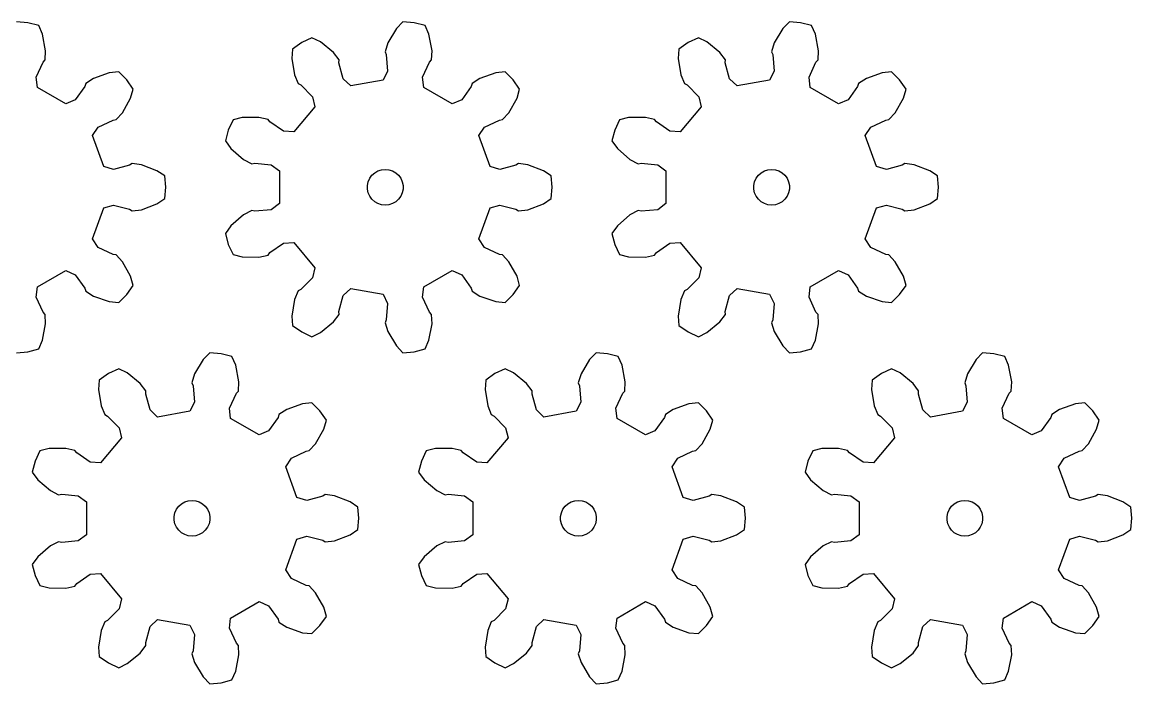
# Model space of a CAD drawing. Extents: x 0 to 189, y 0 to 222.
# Drawn here: x 96.4 to 189.5, y 0 to 55.5 of the extents above; entities that cross this region are included whole.
import ezdxf

# ---------------------------------------------------------------- set-up
doc = ezdxf.new("R2010")
doc.units = 0

msp = doc.modelspace()

# ---------------------------------------------------------------- linework, layer by layer
for p, q in [((96.867, 55.419), (95.924, 55.501)), ((97.782, 55.174), (96.867, 55.419)), ((98.105, 54.45), (97.782, 55.174)), ((127.785, 54.932), (127.069, 53.728)), ((128.336, 55.501), (127.785, 54.932)), ((129.279, 55.419), (128.336, 55.501)), ((130.193, 55.174), (129.279, 55.419)), ((130.516, 54.45), (130.193, 55.174)), ((160.196, 54.932), (159.481, 53.728)), ((160.747, 55.501), (160.196, 54.932)), ((161.691, 55.419), (160.747, 55.501)), ((162.605, 55.174), (161.691, 55.419)), ((162.928, 54.45), (162.605, 55.174)), ((98.365, 53.074), (98.105, 54.45)), ((120.702, 54.155), (119.844, 53.755)), ((121.415, 53.809), (120.702, 54.155)), ((130.777, 53.074), (130.516, 54.45)), ((153.114, 54.155), (152.256, 53.755)), ((153.826, 53.809), (153.114, 54.155)), ((163.189, 53.074), (162.928, 54.45)), ((98.33, 52.294), (98.365, 53.074)), ((119.069, 53.212), (119.012, 52.422)), ((119.844, 53.755), (119.069, 53.212)), ((122.499, 52.922), (121.415, 53.809)), ((127.069, 53.728), (126.836, 52.982)), ((130.742, 52.294), (130.777, 53.074)), ((151.48, 53.212), (151.424, 52.422)), ((152.256, 53.755), (151.48, 53.212)), ((154.911, 52.922), (153.826, 53.809)), ((159.481, 53.728), (159.247, 52.982)), ((163.153, 52.294), (163.189, 53.074)), ((98.153, 52.102), (98.33, 52.294)), ((119.012, 52.422), (119.238, 51.039)), ((122.973, 52.301), (122.499, 52.922)), ((122.961, 52.041), (122.973, 52.301)), ((126.836, 52.982), (126.936, 52.741)), ((126.936, 52.741), (127.048, 51.365)), ((130.565, 52.102), (130.742, 52.294)), ((151.424, 52.422), (151.65, 51.039)), ((155.385, 52.301), (154.911, 52.922)), ((155.373, 52.041), (155.385, 52.301)), ((159.247, 52.982), (159.348, 52.741)), ((159.348, 52.741), (159.46, 51.365)), ((162.976, 52.102), (163.153, 52.294)), ((97.577, 50.847), (98.153, 52.102)), ((103.706, 51.216), (102.384, 50.754)), ((104.495, 51.298), (103.706, 51.216)), ((105.164, 50.629), (104.495, 51.298)), ((123.327, 50.709), (122.961, 52.041)), ((127.048, 51.365), (126.663, 50.593)), ((129.988, 50.847), (130.565, 52.102)), ((136.118, 51.216), (134.796, 50.754)), ((136.906, 51.298), (136.118, 51.216)), ((137.576, 50.629), (136.906, 51.298)), ((155.738, 50.709), (155.373, 52.041)), ((159.46, 51.365), (159.074, 50.593)), ((162.4, 50.847), (162.976, 52.102)), ((168.53, 51.216), (167.208, 50.754)), ((169.318, 51.298), (168.53, 51.216)), ((169.987, 50.629), (169.318, 51.298)), ((97.675, 49.989), (97.577, 50.847)), ((101.726, 50.333), (101.648, 50.084)), ((102.384, 50.754), (101.726, 50.333)), ((105.707, 49.853), (105.164, 50.629)), ((119.238, 51.039), (119.539, 50.318)), ((119.539, 50.318), (119.77, 50.198)), ((123.953, 50.115), (123.327, 50.709)), ((126.663, 50.593), (123.953, 50.115)), ((130.087, 49.989), (129.988, 50.847)), ((134.138, 50.333), (134.06, 50.084)), ((134.796, 50.754), (134.138, 50.333)), ((138.119, 49.853), (137.576, 50.629)), ((151.65, 51.039), (151.95, 50.318)), ((151.95, 50.318), (152.182, 50.198)), ((156.365, 50.115), (155.738, 50.709)), ((159.074, 50.593), (156.365, 50.115)), ((162.498, 49.989), (162.4, 50.847)), ((166.55, 50.333), (166.472, 50.084)), ((167.208, 50.754), (166.55, 50.333)), ((170.53, 49.853), (169.987, 50.629)), ((100.058, 48.614), (97.675, 49.989)), ((101.648, 50.084), (100.85, 48.957)), ((105.489, 49.091), (105.707, 49.853)), ((119.77, 50.198), (120.741, 49.216)), ((132.47, 48.614), (130.087, 49.989)), ((134.06, 50.084), (133.261, 48.957)), ((137.901, 49.091), (138.119, 49.853)), ((152.182, 50.198), (153.153, 49.216)), ((164.881, 48.614), (162.498, 49.989)), ((166.472, 50.084), (165.673, 48.957)), ((170.313, 49.091), (170.53, 49.853)), ((100.85, 48.957), (100.058, 48.614)), ((104.804, 47.869), (105.489, 49.091)), ((120.741, 49.216), (120.942, 48.377)), ((133.261, 48.957), (132.47, 48.614)), ((137.216, 47.869), (137.901, 49.091)), ((153.153, 49.216), (153.354, 48.377)), ((165.673, 48.957), (164.881, 48.614)), ((169.628, 47.869), (170.313, 49.091)), ((104.276, 47.294), (104.804, 47.869)), ((116.255, 47.485), (114.855, 47.467)), ((117.018, 47.314), (116.255, 47.485)), ((120.942, 48.377), (119.173, 46.269)), ((136.687, 47.294), (137.216, 47.869)), ((148.667, 47.485), (147.266, 47.467)), ((149.429, 47.314), (148.667, 47.485)), ((153.354, 48.377), (151.585, 46.269)), ((169.099, 47.294), (169.628, 47.869)), ((102.293, 45.95), (102.769, 46.67)), ((102.769, 46.67), (104.017, 47.261)), ((104.017, 47.261), (104.276, 47.294)), ((114.086, 47.274), (113.686, 46.416)), ((114.855, 47.467), (114.086, 47.274)), ((117.176, 47.107), (117.018, 47.314)), ((118.312, 46.321), (117.176, 47.107)), ((134.705, 45.95), (135.18, 46.67)), ((135.18, 46.67), (136.428, 47.261)), ((136.428, 47.261), (136.687, 47.294)), ((146.498, 47.274), (146.098, 46.416)), ((147.266, 47.467), (146.498, 47.274)), ((149.588, 47.107), (149.429, 47.314)), ((150.724, 46.321), (149.588, 47.107)), ((167.116, 45.95), (167.592, 46.67)), ((167.592, 46.67), (168.84, 47.261)), ((168.84, 47.261), (169.099, 47.294)), ((103.234, 43.365), (102.293, 45.95)), ((113.686, 46.416), (113.441, 45.502)), ((119.173, 46.269), (118.312, 46.321)), ((135.646, 43.365), (134.705, 45.95)), ((146.098, 46.416), (145.852, 45.502)), ((151.585, 46.269), (150.724, 46.321)), ((168.057, 43.365), (167.116, 45.95)), ((113.441, 45.502), (113.906, 44.86)), ((113.906, 44.86), (114.968, 43.946)), ((145.852, 45.502), (146.318, 44.86)), ((146.318, 44.86), (147.379, 43.946)), ((114.968, 43.946), (115.661, 43.587)), ((147.379, 43.946), (148.073, 43.587)), ((104.061, 43.119), (103.234, 43.365)), ((105.397, 43.469), (104.061, 43.119)), ((105.617, 43.609), (105.397, 43.469)), ((106.392, 43.509), (105.617, 43.609)), ((107.702, 43.013), (106.392, 43.509)), ((108.358, 42.569), (107.702, 43.013)), ((115.661, 43.587), (115.916, 43.644)), ((115.916, 43.644), (117.291, 43.516)), ((117.291, 43.516), (117.984, 43.002)), ((117.984, 43.002), (117.984, 40.25)), ((125.732, 42.63), (125.965, 42.84)), ((125.965, 42.84), (126.237, 42.996)), ((126.237, 42.996), (126.535, 43.093)), ((126.535, 43.093), (126.847, 43.126)), ((126.847, 43.126), (127.159, 43.093)), ((127.159, 43.093), (127.457, 42.996)), ((127.457, 42.996), (127.729, 42.84)), ((127.729, 42.84), (127.962, 42.63)), ((136.473, 43.119), (135.646, 43.365)), ((137.809, 43.469), (136.473, 43.119)), ((138.029, 43.609), (137.809, 43.469)), ((138.803, 43.509), (138.029, 43.609)), ((140.113, 43.013), (138.803, 43.509)), ((140.77, 42.569), (140.113, 43.013)), ((148.073, 43.587), (148.328, 43.644)), ((148.328, 43.644), (149.702, 43.516)), ((149.702, 43.516), (150.396, 43.002)), ((150.396, 43.002), (150.396, 40.25)), ((158.144, 42.63), (158.377, 42.84)), ((158.377, 42.84), (158.648, 42.996)), ((158.648, 42.996), (158.947, 43.093)), ((158.947, 43.093), (159.259, 43.126)), ((159.259, 43.126), (159.57, 43.093)), ((159.57, 43.093), (159.869, 42.996)), ((159.869, 42.996), (160.14, 42.84)), ((160.14, 42.84), (160.373, 42.63)), ((168.884, 43.119), (168.057, 43.365)), ((170.22, 43.469), (168.884, 43.119)), ((170.44, 43.609), (170.22, 43.469)), ((171.215, 43.509), (170.44, 43.609)), ((172.525, 43.013), (171.215, 43.509)), ((173.182, 42.569), (172.525, 43.013)), ((108.441, 41.626), (108.358, 42.569)), ((125.355, 41.783), (125.42, 42.09)), ((125.42, 42.09), (125.548, 42.376)), ((125.548, 42.376), (125.732, 42.63)), ((127.962, 42.63), (128.146, 42.376)), ((128.146, 42.376), (128.273, 42.09)), ((128.273, 42.09), (128.339, 41.783)), ((140.852, 41.626), (140.77, 42.569)), ((157.767, 41.783), (157.832, 42.09)), ((157.832, 42.09), (157.959, 42.376)), ((157.959, 42.376), (158.144, 42.63)), ((160.373, 42.63), (160.558, 42.376)), ((160.558, 42.376), (160.685, 42.09)), ((160.685, 42.09), (160.75, 41.783)), ((173.264, 41.626), (173.182, 42.569)), ((108.358, 40.683), (108.441, 41.626)), ((125.355, 41.469), (125.355, 41.783)), ((125.42, 41.163), (125.355, 41.469)), ((125.548, 40.876), (125.42, 41.163)), ((128.273, 41.163), (128.146, 40.876)), ((128.339, 41.469), (128.273, 41.163)), ((128.339, 41.783), (128.339, 41.469)), ((140.77, 40.683), (140.852, 41.626)), ((157.767, 41.469), (157.767, 41.783)), ((157.832, 41.163), (157.767, 41.469)), ((157.959, 40.876), (157.832, 41.163)), ((160.685, 41.163), (160.558, 40.876)), ((160.75, 41.469), (160.685, 41.163)), ((160.75, 41.783), (160.75, 41.469)), ((173.182, 40.683), (173.264, 41.626)), ((103.234, 39.888), (104.061, 40.133)), ((104.061, 40.133), (105.397, 39.784)), ((106.392, 39.743), (107.702, 40.239)), ((107.702, 40.239), (108.358, 40.683)), ((117.984, 40.25), (117.291, 39.737)), ((125.732, 40.622), (125.548, 40.876)), ((125.965, 40.413), (125.732, 40.622)), ((126.237, 40.256), (125.965, 40.413)), ((126.535, 40.159), (126.237, 40.256)), ((126.847, 40.126), (126.535, 40.159)), ((127.159, 40.159), (126.847, 40.126)), ((127.457, 40.256), (127.159, 40.159)), ((127.729, 40.413), (127.457, 40.256)), ((127.962, 40.622), (127.729, 40.413)), ((128.146, 40.876), (127.962, 40.622)), ((135.646, 39.888), (136.473, 40.133)), ((136.473, 40.133), (137.809, 39.784)), ((138.803, 39.743), (140.113, 40.239)), ((140.113, 40.239), (140.77, 40.683)), ((150.396, 40.25), (149.702, 39.737)), ((158.144, 40.622), (157.959, 40.876)), ((158.377, 40.413), (158.144, 40.622)), ((158.648, 40.256), (158.377, 40.413)), ((158.947, 40.159), (158.648, 40.256)), ((159.259, 40.126), (158.947, 40.159)), ((159.57, 40.159), (159.259, 40.126)), ((159.869, 40.256), (159.57, 40.159)), ((160.14, 40.413), (159.869, 40.256)), ((160.373, 40.622), (160.14, 40.413)), ((160.558, 40.876), (160.373, 40.622)), ((168.057, 39.888), (168.884, 40.133)), ((168.884, 40.133), (170.22, 39.784)), ((171.215, 39.743), (172.525, 40.239)), ((172.525, 40.239), (173.182, 40.683)), ((102.293, 37.302), (103.234, 39.888)), ((105.397, 39.784), (105.617, 39.643)), ((105.617, 39.643), (106.392, 39.743)), ((114.968, 39.306), (113.906, 38.392)), ((115.661, 39.665), (114.968, 39.306)), ((115.916, 39.608), (115.661, 39.665)), ((117.291, 39.737), (115.916, 39.608)), ((134.705, 37.302), (135.646, 39.888)), ((137.809, 39.784), (138.029, 39.643)), ((138.029, 39.643), (138.803, 39.743)), ((147.379, 39.306), (146.318, 38.392)), ((148.073, 39.665), (147.379, 39.306)), ((148.328, 39.608), (148.073, 39.665)), ((149.702, 39.737), (148.328, 39.608)), ((167.116, 37.302), (168.057, 39.888)), ((170.22, 39.784), (170.44, 39.643)), ((170.44, 39.643), (171.215, 39.743)), ((113.906, 38.392), (113.441, 37.75)), ((146.318, 38.392), (145.852, 37.75)), ((102.769, 36.582), (102.293, 37.302)), ((113.441, 37.75), (113.686, 36.836)), ((135.18, 36.582), (134.705, 37.302)), ((145.852, 37.75), (146.098, 36.836)), ((167.592, 36.582), (167.116, 37.302)), ((104.017, 35.991), (102.769, 36.582)), ((113.686, 36.836), (114.086, 35.978)), ((117.176, 36.146), (118.312, 36.931)), ((118.312, 36.931), (119.173, 36.983)), ((119.173, 36.983), (120.942, 34.875)), ((136.428, 35.991), (135.18, 36.582)), ((146.098, 36.836), (146.498, 35.978)), ((149.588, 36.146), (150.724, 36.931)), ((150.724, 36.931), (151.585, 36.983)), ((151.585, 36.983), (153.354, 34.875)), ((168.84, 35.991), (167.592, 36.582)), ((104.276, 35.958), (104.017, 35.991)), ((104.804, 35.383), (104.276, 35.958)), ((105.489, 34.161), (104.804, 35.383)), ((114.086, 35.978), (114.855, 35.785)), ((114.855, 35.785), (116.255, 35.768)), ((116.255, 35.768), (117.018, 35.938)), ((117.018, 35.938), (117.176, 36.146)), ((136.687, 35.958), (136.428, 35.991)), ((137.216, 35.383), (136.687, 35.958)), ((137.901, 34.161), (137.216, 35.383)), ((146.498, 35.978), (147.266, 35.785)), ((147.266, 35.785), (148.667, 35.768)), ((148.667, 35.768), (149.429, 35.938)), ((149.429, 35.938), (149.588, 36.146)), ((169.099, 35.958), (168.84, 35.991)), ((169.628, 35.383), (169.099, 35.958)), ((170.313, 34.161), (169.628, 35.383)), ((97.675, 33.263), (100.058, 34.639)), ((100.058, 34.639), (100.85, 34.295)), ((120.942, 34.875), (120.741, 34.036)), ((130.087, 33.263), (132.47, 34.639)), ((132.47, 34.639), (133.261, 34.295)), ((153.354, 34.875), (153.153, 34.036)), ((162.498, 33.263), (164.881, 34.639)), ((164.881, 34.639), (165.673, 34.295)), ((100.85, 34.295), (101.648, 33.169)), ((105.707, 33.399), (105.489, 34.161)), ((120.741, 34.036), (119.77, 33.054)), ((133.261, 34.295), (134.06, 33.169)), ((138.119, 33.399), (137.901, 34.161)), ((153.153, 34.036), (152.182, 33.054)), ((165.673, 34.295), (166.472, 33.169)), ((170.53, 33.399), (170.313, 34.161)), ((97.577, 32.406), (97.675, 33.263)), ((101.648, 33.169), (101.726, 32.919)), ((101.726, 32.919), (102.384, 32.498)), ((104.495, 31.954), (105.164, 32.623)), ((105.164, 32.623), (105.707, 33.399)), ((119.539, 32.934), (119.238, 32.213)), ((119.77, 33.054), (119.539, 32.934)), ((123.327, 32.543), (123.953, 33.137)), ((123.953, 33.137), (126.663, 32.659)), ((126.663, 32.659), (127.048, 31.887)), ((129.988, 32.406), (130.087, 33.263)), ((134.06, 33.169), (134.138, 32.919)), ((134.138, 32.919), (134.796, 32.498)), ((136.906, 31.954), (137.576, 32.623)), ((137.576, 32.623), (138.119, 33.399)), ((151.95, 32.934), (151.65, 32.213)), ((152.182, 33.054), (151.95, 32.934)), ((155.738, 32.543), (156.365, 33.137)), ((156.365, 33.137), (159.074, 32.659)), ((159.074, 32.659), (159.46, 31.887)), ((162.4, 32.406), (162.498, 33.263)), ((166.472, 33.169), (166.55, 32.919)), ((166.55, 32.919), (167.208, 32.498)), ((169.318, 31.954), (169.987, 32.623)), ((169.987, 32.623), (170.53, 33.399)), ((98.153, 31.151), (97.577, 32.406)), ((102.384, 32.498), (103.706, 32.036)), ((103.706, 32.036), (104.495, 31.954)), ((119.238, 32.213), (119.012, 30.831)), ((122.961, 31.212), (123.327, 32.543)), ((127.048, 31.887), (126.936, 30.511)), ((130.565, 31.151), (129.988, 32.406)), ((134.796, 32.498), (136.118, 32.036)), ((136.118, 32.036), (136.906, 31.954)), ((151.65, 32.213), (151.424, 30.831)), ((155.373, 31.212), (155.738, 32.543)), ((159.46, 31.887), (159.348, 30.511)), ((162.976, 31.151), (162.4, 32.406)), ((167.208, 32.498), (168.53, 32.036)), ((168.53, 32.036), (169.318, 31.954)), ((98.33, 30.959), (98.153, 31.151)), ((98.365, 30.178), (98.33, 30.959)), ((119.012, 30.831), (119.069, 30.04)), ((122.499, 30.33), (122.973, 30.951)), ((122.973, 30.951), (122.961, 31.212)), ((130.742, 30.959), (130.565, 31.151)), ((130.777, 30.178), (130.742, 30.959)), ((151.424, 30.831), (151.48, 30.04)), ((154.911, 30.33), (155.385, 30.951)), ((155.385, 30.951), (155.373, 31.212)), ((163.153, 30.959), (162.976, 31.151)), ((163.189, 30.178), (163.153, 30.959)), ((98.105, 28.802), (98.365, 30.178)), ((119.069, 30.04), (119.844, 29.497)), ((121.415, 29.444), (122.499, 30.33)), ((126.936, 30.511), (126.836, 30.27)), ((126.836, 30.27), (127.069, 29.524)), ((130.516, 28.802), (130.777, 30.178)), ((151.48, 30.04), (152.256, 29.497)), ((153.826, 29.444), (154.911, 30.33)), ((159.348, 30.511), (159.247, 30.27)), ((159.247, 30.27), (159.481, 29.524)), ((162.928, 28.802), (163.189, 30.178)), ((119.844, 29.497), (120.702, 29.097)), ((120.702, 29.097), (121.415, 29.444)), ((127.069, 29.524), (127.785, 28.32)), ((152.256, 29.497), (153.114, 29.097)), ((153.114, 29.097), (153.826, 29.444)), ((159.481, 29.524), (160.196, 28.32)), ((96.867, 27.833), (97.782, 28.078)), ((97.782, 28.078), (98.105, 28.802)), ((127.785, 28.32), (128.336, 27.751)), ((129.279, 27.833), (130.193, 28.078)), ((130.193, 28.078), (130.516, 28.802)), ((160.196, 28.32), (160.747, 27.751)), ((161.691, 27.833), (162.605, 28.078)), ((162.605, 28.078), (162.928, 28.802)), ((95.924, 27.751), (96.867, 27.833)), ((111.579, 27.181), (110.863, 25.977)), ((112.13, 27.751), (111.579, 27.181)), ((113.073, 27.668), (112.13, 27.751)), ((113.988, 27.423), (113.073, 27.668)), ((114.311, 26.699), (113.988, 27.423)), ((128.336, 27.751), (129.279, 27.833)), ((143.99, 27.181), (143.275, 25.977)), ((144.542, 27.751), (143.99, 27.181)), ((145.485, 27.668), (144.542, 27.751)), ((146.399, 27.423), (145.485, 27.668)), ((146.722, 26.699), (146.399, 27.423)), ((160.747, 27.751), (161.691, 27.833)), ((176.402, 27.181), (175.687, 25.977)), ((176.953, 27.751), (176.402, 27.181)), ((177.896, 27.668), (176.953, 27.751)), ((178.811, 27.423), (177.896, 27.668)), ((179.134, 26.699), (178.811, 27.423)), ((104.496, 26.405), (103.638, 26.005)), ((105.209, 26.058), (104.496, 26.405)), ((114.571, 25.323), (114.311, 26.699)), ((136.908, 26.405), (136.05, 26.005)), ((137.621, 26.058), (136.908, 26.405)), ((146.983, 25.323), (146.722, 26.699)), ((169.32, 26.405), (168.462, 26.005)), ((170.032, 26.058), (169.32, 26.405)), ((179.395, 25.323), (179.134, 26.699)), ((102.863, 25.462), (102.807, 24.671)), ((103.638, 26.005), (102.863, 25.462)), ((106.293, 25.171), (105.209, 26.058)), ((106.768, 24.551), (106.293, 25.171)), ((110.863, 25.977), (110.63, 25.232)), ((110.63, 25.232), (110.73, 24.991)), ((114.536, 24.543), (114.571, 25.323)), ((135.274, 25.462), (135.218, 24.671)), ((136.05, 26.005), (135.274, 25.462)), ((138.705, 25.171), (137.621, 26.058)), ((139.179, 24.551), (138.705, 25.171)), ((143.275, 25.977), (143.041, 25.232)), ((143.041, 25.232), (143.142, 24.991)), ((146.947, 24.543), (146.983, 25.323)), ((167.686, 25.462), (167.63, 24.671)), ((168.462, 26.005), (167.686, 25.462)), ((171.117, 25.171), (170.032, 26.058)), ((171.591, 24.551), (171.117, 25.171)), ((175.687, 25.977), (175.453, 25.232)), ((175.453, 25.232), (175.553, 24.991)), ((179.359, 24.543), (179.395, 25.323)), ((102.807, 24.671), (103.032, 23.289)), ((106.756, 24.29), (106.768, 24.551)), ((107.121, 22.958), (106.756, 24.29)), ((110.73, 24.991), (110.842, 23.614)), ((113.783, 23.096), (114.359, 24.351)), ((114.359, 24.351), (114.536, 24.543)), ((135.218, 24.671), (135.444, 23.289)), ((139.167, 24.29), (139.179, 24.551)), ((139.532, 22.958), (139.167, 24.29)), ((143.142, 24.991), (143.254, 23.614)), ((146.194, 23.096), (146.771, 24.351)), ((146.771, 24.351), (146.947, 24.543)), ((167.63, 24.671), (167.856, 23.289)), ((171.579, 24.29), (171.591, 24.551)), ((171.944, 22.958), (171.579, 24.29)), ((175.553, 24.991), (175.666, 23.614)), ((178.606, 23.096), (179.182, 24.351)), ((179.182, 24.351), (179.359, 24.543)), ((103.032, 23.289), (103.333, 22.568)), ((110.842, 23.614), (110.457, 22.842)), ((119.912, 23.465), (118.59, 23.003)), ((120.701, 23.547), (119.912, 23.465)), ((121.37, 22.878), (120.701, 23.547)), ((135.444, 23.289), (135.744, 22.568)), ((143.254, 23.614), (142.869, 22.842)), ((152.324, 23.465), (151.002, 23.003)), ((153.112, 23.547), (152.324, 23.465)), ((153.782, 22.878), (153.112, 23.547)), ((167.856, 23.289), (168.156, 22.568)), ((175.666, 23.614), (175.28, 22.842)), ((184.735, 23.465), (183.413, 23.003)), ((185.524, 23.547), (184.735, 23.465)), ((186.193, 22.878), (185.524, 23.547)), ((103.333, 22.568), (103.564, 22.447)), ((103.564, 22.447), (104.535, 21.465)), ((107.747, 22.365), (107.121, 22.958)), ((110.457, 22.842), (107.747, 22.365)), ((113.881, 22.239), (113.783, 23.096)), ((117.932, 22.582), (117.854, 22.333)), ((118.59, 23.003), (117.932, 22.582)), ((121.913, 22.102), (121.37, 22.878)), ((135.744, 22.568), (135.976, 22.447)), ((135.976, 22.447), (136.947, 21.465)), ((140.159, 22.365), (139.532, 22.958)), ((142.869, 22.842), (140.159, 22.365)), ((146.293, 22.239), (146.194, 23.096)), ((150.344, 22.582), (150.266, 22.333)), ((151.002, 23.003), (150.344, 22.582)), ((154.325, 22.102), (153.782, 22.878)), ((168.156, 22.568), (168.388, 22.447)), ((168.388, 22.447), (169.359, 21.465)), ((172.571, 22.365), (171.944, 22.958)), ((175.28, 22.842), (172.571, 22.365)), ((178.704, 22.239), (178.606, 23.096)), ((182.755, 22.582), (182.677, 22.333)), ((183.413, 23.003), (182.755, 22.582)), ((186.736, 22.102), (186.193, 22.878)), ((104.535, 21.465), (104.736, 20.626)), ((116.264, 20.863), (113.881, 22.239)), ((117.854, 22.333), (117.055, 21.206)), ((121.695, 21.34), (121.913, 22.102)), ((136.947, 21.465), (137.148, 20.626)), ((148.675, 20.863), (146.293, 22.239)), ((150.266, 22.333), (149.467, 21.206)), ((154.107, 21.34), (154.325, 22.102)), ((169.359, 21.465), (169.559, 20.626)), ((181.087, 20.863), (178.704, 22.239)), ((182.677, 22.333), (181.879, 21.206)), ((186.519, 21.34), (186.736, 22.102)), ((104.736, 20.626), (102.968, 18.518)), ((117.055, 21.206), (116.264, 20.863)), ((121.01, 20.119), (121.695, 21.34)), ((137.148, 20.626), (135.379, 18.518)), ((149.467, 21.206), (148.675, 20.863)), ((153.422, 20.119), (154.107, 21.34)), ((169.559, 20.626), (167.791, 18.518)), ((181.879, 21.206), (181.087, 20.863)), ((185.834, 20.119), (186.519, 21.34)), ((98.649, 19.716), (97.88, 19.524)), ((100.05, 19.734), (98.649, 19.716)), ((100.812, 19.563), (100.05, 19.734)), ((100.97, 19.356), (100.812, 19.563)), ((120.481, 19.544), (121.01, 20.119)), ((131.061, 19.716), (130.292, 19.524)), ((132.461, 19.734), (131.061, 19.716)), ((133.223, 19.563), (132.461, 19.734)), ((133.382, 19.356), (133.223, 19.563)), ((152.893, 19.544), (153.422, 20.119)), ((163.472, 19.716), (162.703, 19.524)), ((164.873, 19.734), (163.472, 19.716)), ((165.635, 19.563), (164.873, 19.734)), ((165.794, 19.356), (165.635, 19.563)), ((185.305, 19.544), (185.834, 20.119)), ((97.48, 18.666), (97.235, 17.751)), ((97.88, 19.524), (97.48, 18.666)), ((102.106, 18.57), (100.97, 19.356)), ((118.499, 18.199), (118.974, 18.919)), ((118.974, 18.919), (120.223, 19.51)), ((120.223, 19.51), (120.481, 19.544)), ((129.892, 18.666), (129.647, 17.751)), ((130.292, 19.524), (129.892, 18.666)), ((134.518, 18.57), (133.382, 19.356)), ((150.91, 18.199), (151.386, 18.919)), ((151.386, 18.919), (152.634, 19.51)), ((152.634, 19.51), (152.893, 19.544)), ((162.303, 18.666), (162.058, 17.751)), ((162.703, 19.524), (162.303, 18.666)), ((166.929, 18.57), (165.794, 19.356)), ((183.322, 18.199), (183.798, 18.919)), ((183.798, 18.919), (185.046, 19.51)), ((185.046, 19.51), (185.305, 19.544)), ((97.235, 17.751), (97.7, 17.109)), ((102.968, 18.518), (102.106, 18.57)), ((119.44, 15.614), (118.499, 18.199)), ((129.647, 17.751), (130.112, 17.109)), ((135.379, 18.518), (134.518, 18.57)), ((151.851, 15.614), (150.91, 18.199)), ((162.058, 17.751), (162.524, 17.109)), ((167.791, 18.518), (166.929, 18.57)), ((184.263, 15.614), (183.322, 18.199)), ((97.7, 17.109), (98.762, 16.196)), ((130.112, 17.109), (131.173, 16.196)), ((162.524, 17.109), (163.585, 16.196)), ((98.762, 16.196), (99.455, 15.836)), ((99.455, 15.836), (99.71, 15.893)), ((99.71, 15.893), (101.085, 15.765)), ((121.823, 15.858), (121.603, 15.718)), ((122.597, 15.758), (121.823, 15.858)), ((131.173, 16.196), (131.867, 15.836)), ((131.867, 15.836), (132.122, 15.893)), ((132.122, 15.893), (133.497, 15.765)), ((154.234, 15.858), (154.015, 15.718)), ((155.009, 15.758), (154.234, 15.858)), ((163.585, 16.196), (164.279, 15.836)), ((164.279, 15.836), (164.533, 15.893)), ((164.533, 15.893), (165.908, 15.765)), ((186.646, 15.858), (186.426, 15.718)), ((187.421, 15.758), (186.646, 15.858)), ((101.085, 15.765), (101.778, 15.251)), ((101.778, 15.251), (101.778, 12.5)), ((109.526, 14.879), (109.759, 15.089)), ((109.759, 15.089), (110.031, 15.246)), ((110.031, 15.246), (110.329, 15.343)), ((110.329, 15.343), (110.641, 15.375)), ((110.641, 15.375), (110.953, 15.343)), ((110.953, 15.343), (111.251, 15.246)), ((111.251, 15.246), (111.523, 15.089)), ((111.523, 15.089), (111.756, 14.879)), ((120.267, 15.368), (119.44, 15.614)), ((121.603, 15.718), (120.267, 15.368)), ((123.907, 15.262), (122.597, 15.758)), ((124.564, 14.819), (123.907, 15.262)), ((133.497, 15.765), (134.19, 15.251)), ((134.19, 15.251), (134.19, 12.5)), ((141.938, 14.879), (142.171, 15.089)), ((142.171, 15.089), (142.443, 15.246)), ((142.443, 15.246), (142.741, 15.343)), ((142.741, 15.343), (143.053, 15.375)), ((143.053, 15.375), (143.365, 15.343)), ((143.365, 15.343), (143.663, 15.246)), ((143.663, 15.246), (143.934, 15.089)), ((143.934, 15.089), (144.167, 14.879)), ((152.679, 15.368), (151.851, 15.614)), ((154.015, 15.718), (152.679, 15.368)), ((156.319, 15.262), (155.009, 15.758)), ((156.976, 14.819), (156.319, 15.262)), ((165.908, 15.765), (166.602, 15.251)), ((166.602, 15.251), (166.602, 12.5)), ((174.35, 14.879), (174.583, 15.089)), ((174.583, 15.089), (174.854, 15.246)), ((174.854, 15.246), (175.152, 15.343)), ((175.152, 15.343), (175.464, 15.375)), ((175.464, 15.375), (175.776, 15.343)), ((175.776, 15.343), (176.074, 15.246)), ((176.074, 15.246), (176.346, 15.089)), ((176.346, 15.089), (176.579, 14.879)), ((185.09, 15.368), (184.263, 15.614)), ((186.426, 15.718), (185.09, 15.368)), ((188.731, 15.262), (187.421, 15.758)), ((189.387, 14.819), (188.731, 15.262)), ((109.149, 14.032), (109.214, 14.339)), ((109.149, 13.719), (109.149, 14.032)), ((109.214, 14.339), (109.342, 14.625)), ((109.342, 14.625), (109.526, 14.879)), ((111.756, 14.879), (111.94, 14.625)), ((111.94, 14.625), (112.068, 14.339)), ((112.068, 14.339), (112.133, 14.032)), ((112.133, 14.032), (112.133, 13.719)), ((124.647, 13.875), (124.564, 14.819)), ((141.561, 14.032), (141.626, 14.339)), ((141.561, 13.719), (141.561, 14.032)), ((141.626, 14.339), (141.754, 14.625)), ((141.754, 14.625), (141.938, 14.879)), ((144.167, 14.879), (144.352, 14.625)), ((144.352, 14.625), (144.479, 14.339)), ((144.479, 14.339), (144.544, 14.032)), ((144.544, 14.032), (144.544, 13.719)), ((157.058, 13.875), (156.976, 14.819)), ((173.973, 14.032), (174.038, 14.339)), ((173.973, 13.719), (173.973, 14.032)), ((174.038, 14.339), (174.165, 14.625)), ((174.165, 14.625), (174.35, 14.879)), ((176.579, 14.879), (176.763, 14.625)), ((176.763, 14.625), (176.891, 14.339)), ((176.891, 14.339), (176.956, 14.032)), ((176.956, 14.032), (176.956, 13.719)), ((189.47, 13.875), (189.387, 14.819)), ((109.214, 13.412), (109.149, 13.719)), ((109.342, 13.125), (109.214, 13.412)), ((109.526, 12.872), (109.342, 13.125)), ((111.94, 13.125), (111.756, 12.872)), ((112.068, 13.412), (111.94, 13.125)), ((112.133, 13.719), (112.068, 13.412)), ((124.564, 12.932), (124.647, 13.875)), ((141.626, 13.412), (141.561, 13.719)), ((141.754, 13.125), (141.626, 13.412)), ((141.938, 12.872), (141.754, 13.125)), ((144.352, 13.125), (144.167, 12.872)), ((144.479, 13.412), (144.352, 13.125)), ((144.544, 13.719), (144.479, 13.412)), ((156.976, 12.932), (157.058, 13.875)), ((174.038, 13.412), (173.973, 13.719)), ((174.165, 13.125), (174.038, 13.412)), ((174.35, 12.872), (174.165, 13.125)), ((176.763, 13.125), (176.579, 12.872)), ((176.891, 13.412), (176.763, 13.125)), ((176.956, 13.719), (176.891, 13.412)), ((189.387, 12.932), (189.47, 13.875)), ((101.778, 12.5), (101.085, 11.986)), ((109.759, 12.662), (109.526, 12.872)), ((110.031, 12.505), (109.759, 12.662)), ((110.329, 12.408), (110.031, 12.505)), ((110.641, 12.375), (110.329, 12.408)), ((110.953, 12.408), (110.641, 12.375)), ((111.251, 12.505), (110.953, 12.408)), ((111.523, 12.662), (111.251, 12.505)), ((111.756, 12.872), (111.523, 12.662)), ((118.499, 9.551), (119.44, 12.137)), ((119.44, 12.137), (120.267, 12.383)), ((120.267, 12.383), (121.603, 12.033)), ((122.597, 11.993), (123.907, 12.488)), ((123.907, 12.488), (124.564, 12.932)), ((134.19, 12.5), (133.497, 11.986)), ((142.171, 12.662), (141.938, 12.872)), ((142.443, 12.505), (142.171, 12.662)), ((142.741, 12.408), (142.443, 12.505)), ((143.053, 12.375), (142.741, 12.408)), ((143.365, 12.408), (143.053, 12.375)), ((143.663, 12.505), (143.365, 12.408)), ((143.934, 12.662), (143.663, 12.505)), ((144.167, 12.872), (143.934, 12.662)), ((150.91, 9.551), (151.851, 12.137)), ((151.851, 12.137), (152.679, 12.383)), ((152.679, 12.383), (154.015, 12.033)), ((155.009, 11.993), (156.319, 12.488)), ((156.319, 12.488), (156.976, 12.932)), ((166.602, 12.5), (165.908, 11.986)), ((174.583, 12.662), (174.35, 12.872)), ((174.854, 12.505), (174.583, 12.662)), ((175.152, 12.408), (174.854, 12.505)), ((175.464, 12.375), (175.152, 12.408)), ((175.776, 12.408), (175.464, 12.375)), ((176.074, 12.505), (175.776, 12.408)), ((176.346, 12.662), (176.074, 12.505)), ((176.579, 12.872), (176.346, 12.662)), ((183.322, 9.551), (184.263, 12.137)), ((184.263, 12.137), (185.09, 12.383)), ((185.09, 12.383), (186.426, 12.033)), ((187.421, 11.993), (188.731, 12.488)), ((188.731, 12.488), (189.387, 12.932)), ((98.762, 11.555), (97.7, 10.641)), ((99.455, 11.914), (98.762, 11.555)), ((99.71, 11.858), (99.455, 11.914)), ((101.085, 11.986), (99.71, 11.858)), ((121.603, 12.033), (121.823, 11.892)), ((121.823, 11.892), (122.597, 11.993)), ((131.173, 11.555), (130.112, 10.641)), ((131.867, 11.914), (131.173, 11.555)), ((132.122, 11.858), (131.867, 11.914)), ((133.497, 11.986), (132.122, 11.858)), ((154.015, 12.033), (154.234, 11.892)), ((154.234, 11.892), (155.009, 11.993)), ((163.585, 11.555), (162.524, 10.641)), ((164.279, 11.914), (163.585, 11.555)), ((164.533, 11.858), (164.279, 11.914)), ((165.908, 11.986), (164.533, 11.858)), ((186.426, 12.033), (186.646, 11.892)), ((186.646, 11.892), (187.421, 11.993)), ((97.7, 10.641), (97.235, 10)), ((130.112, 10.641), (129.647, 10)), ((162.524, 10.641), (162.058, 10)), ((97.235, 10), (97.48, 9.085)), ((118.974, 8.831), (118.499, 9.551)), ((129.647, 10), (129.892, 9.085)), ((151.386, 8.831), (150.91, 9.551)), ((162.058, 10), (162.303, 9.085)), ((183.798, 8.831), (183.322, 9.551)), ((97.48, 9.085), (97.88, 8.227)), ((100.812, 8.187), (100.97, 8.395)), ((100.97, 8.395), (102.106, 9.18)), ((102.106, 9.18), (102.968, 9.232)), ((102.968, 9.232), (104.736, 7.125)), ((120.223, 8.241), (118.974, 8.831)), ((129.892, 9.085), (130.292, 8.227)), ((133.223, 8.187), (133.382, 8.395)), ((133.382, 8.395), (134.518, 9.18)), ((134.518, 9.18), (135.379, 9.232)), ((135.379, 9.232), (137.148, 7.125)), ((152.634, 8.241), (151.386, 8.831)), ((162.303, 9.085), (162.703, 8.227)), ((165.635, 8.187), (165.794, 8.395)), ((165.794, 8.395), (166.929, 9.18)), ((166.929, 9.18), (167.791, 9.232)), ((167.791, 9.232), (169.559, 7.125)), ((185.046, 8.241), (183.798, 8.831)), ((97.88, 8.227), (98.649, 8.035)), ((98.649, 8.035), (100.05, 8.017)), ((100.05, 8.017), (100.812, 8.187)), ((120.481, 8.207), (120.223, 8.241)), ((121.01, 7.632), (120.481, 8.207)), ((121.695, 6.41), (121.01, 7.632)), ((130.292, 8.227), (131.061, 8.035)), ((131.061, 8.035), (132.461, 8.017)), ((132.461, 8.017), (133.223, 8.187)), ((152.893, 8.207), (152.634, 8.241)), ((153.422, 7.632), (152.893, 8.207)), ((154.107, 6.41), (153.422, 7.632)), ((162.703, 8.227), (163.472, 8.035)), ((163.472, 8.035), (164.873, 8.017)), ((164.873, 8.017), (165.635, 8.187)), ((185.305, 8.207), (185.046, 8.241)), ((185.834, 7.632), (185.305, 8.207)), ((186.519, 6.41), (185.834, 7.632)), ((104.736, 7.125), (104.535, 6.285)), ((113.881, 5.512), (116.264, 6.888)), ((116.264, 6.888), (117.055, 6.544)), ((117.055, 6.544), (117.854, 5.418)), ((137.148, 7.125), (136.947, 6.285)), ((146.293, 5.512), (148.675, 6.888)), ((148.675, 6.888), (149.467, 6.544)), ((149.467, 6.544), (150.266, 5.418)), ((169.559, 7.125), (169.359, 6.285)), ((178.704, 5.512), (181.087, 6.888)), ((181.087, 6.888), (181.879, 6.544)), ((181.879, 6.544), (182.677, 5.418)), ((104.535, 6.285), (103.564, 5.303)), ((121.37, 4.873), (121.913, 5.648)), ((121.913, 5.648), (121.695, 6.41)), ((136.947, 6.285), (135.976, 5.303)), ((153.782, 4.873), (154.325, 5.648)), ((154.325, 5.648), (154.107, 6.41)), ((169.359, 6.285), (168.388, 5.303)), ((186.193, 4.873), (186.736, 5.648)), ((186.736, 5.648), (186.519, 6.41)), ((103.333, 5.183), (103.032, 4.462)), ((103.564, 5.303), (103.333, 5.183)), ((106.756, 3.461), (107.121, 4.793)), ((107.121, 4.793), (107.747, 5.386)), ((107.747, 5.386), (110.457, 4.908)), ((110.457, 4.908), (110.842, 4.136)), ((113.783, 4.655), (113.881, 5.512)), ((114.359, 3.4), (113.783, 4.655)), ((117.854, 5.418), (117.932, 5.169)), ((117.932, 5.169), (118.59, 4.748)), ((118.59, 4.748), (119.912, 4.285)), ((120.701, 4.203), (121.37, 4.873)), ((135.744, 5.183), (135.444, 4.462)), ((135.976, 5.303), (135.744, 5.183)), ((139.167, 3.461), (139.532, 4.793)), ((139.532, 4.793), (140.159, 5.386)), ((140.159, 5.386), (142.869, 4.908)), ((142.869, 4.908), (143.254, 4.136)), ((146.194, 4.655), (146.293, 5.512)), ((146.771, 3.4), (146.194, 4.655)), ((150.266, 5.418), (150.344, 5.169)), ((150.344, 5.169), (151.002, 4.748)), ((151.002, 4.748), (152.324, 4.285)), ((153.112, 4.203), (153.782, 4.873)), ((168.156, 5.183), (167.856, 4.462)), ((168.388, 5.303), (168.156, 5.183)), ((171.579, 3.461), (171.944, 4.793)), ((171.944, 4.793), (172.571, 5.386)), ((172.571, 5.386), (175.28, 4.908)), ((175.28, 4.908), (175.666, 4.136)), ((178.606, 4.655), (178.704, 5.512)), ((179.182, 3.4), (178.606, 4.655)), ((182.677, 5.418), (182.755, 5.169)), ((182.755, 5.169), (183.413, 4.748)), ((183.413, 4.748), (184.735, 4.285)), ((185.524, 4.203), (186.193, 4.873)), ((103.032, 4.462), (102.807, 3.08)), ((110.842, 4.136), (110.73, 2.76)), ((119.912, 4.285), (120.701, 4.203)), ((135.444, 4.462), (135.218, 3.08)), ((143.254, 4.136), (143.142, 2.76)), ((152.324, 4.285), (153.112, 4.203)), ((167.856, 4.462), (167.63, 3.08)), ((175.666, 4.136), (175.553, 2.76)), ((184.735, 4.285), (185.524, 4.203)), ((102.807, 3.08), (102.863, 2.289)), ((106.293, 2.579), (106.768, 3.2)), ((106.768, 3.2), (106.756, 3.461)), ((114.536, 3.208), (114.359, 3.4)), ((114.571, 2.428), (114.536, 3.208)), ((135.218, 3.08), (135.274, 2.289)), ((138.705, 2.579), (139.179, 3.2)), ((139.179, 3.2), (139.167, 3.461)), ((146.947, 3.208), (146.771, 3.4)), ((146.983, 2.428), (146.947, 3.208)), ((167.63, 3.08), (167.686, 2.289)), ((171.117, 2.579), (171.591, 3.2)), ((171.591, 3.2), (171.579, 3.461)), ((179.359, 3.208), (179.182, 3.4)), ((179.395, 2.428), (179.359, 3.208)), ((102.863, 2.289), (103.638, 1.746)), ((105.209, 1.693), (106.293, 2.579)), ((110.73, 2.76), (110.63, 2.519)), ((110.63, 2.519), (110.863, 1.774)), ((114.311, 1.051), (114.571, 2.428)), ((135.274, 2.289), (136.05, 1.746)), ((137.621, 1.693), (138.705, 2.579)), ((143.142, 2.76), (143.041, 2.519)), ((143.041, 2.519), (143.275, 1.774)), ((146.722, 1.051), (146.983, 2.428)), ((167.686, 2.289), (168.462, 1.746)), ((170.032, 1.693), (171.117, 2.579)), ((175.553, 2.76), (175.453, 2.519)), ((175.453, 2.519), (175.687, 1.774)), ((179.134, 1.051), (179.395, 2.428)), ((103.638, 1.746), (104.496, 1.346)), ((104.496, 1.346), (105.209, 1.693)), ((110.863, 1.774), (111.579, 0.57)), ((113.988, 0.328), (114.311, 1.051)), ((136.05, 1.746), (136.908, 1.346)), ((136.908, 1.346), (137.621, 1.693)), ((143.275, 1.774), (143.99, 0.57)), ((146.399, 0.328), (146.722, 1.051)), ((168.462, 1.746), (169.32, 1.346)), ((169.32, 1.346), (170.032, 1.693)), ((175.687, 1.774), (176.402, 0.57)), ((178.811, 0.328), (179.134, 1.051)), ((111.579, 0.57), (112.13, 0)), ((112.13, 0), (113.073, 0.083)), ((113.073, 0.083), (113.988, 0.328)), ((143.99, 0.57), (144.542, 0)), ((144.542, 0), (145.485, 0.083)), ((145.485, 0.083), (146.399, 0.328)), ((176.402, 0.57), (176.953, 0)), ((176.953, 0), (177.896, 0.083)), ((177.896, 0.083), (178.811, 0.328))]:
    msp.add_line(p, q)

doc.saveas('drawing.dxf')
